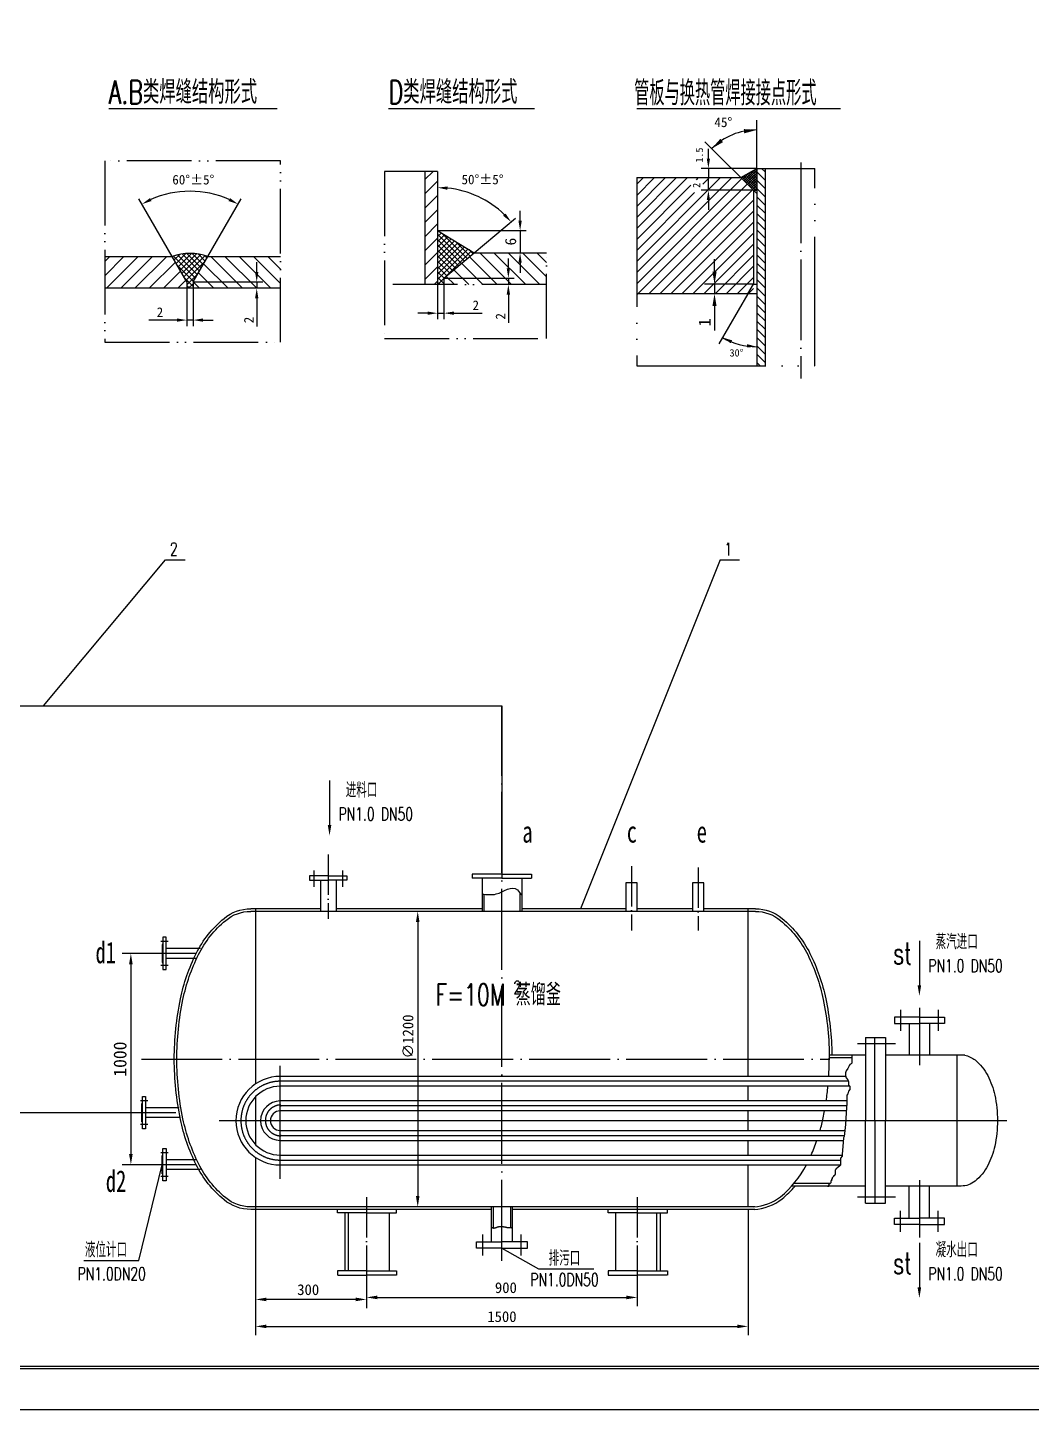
# Model space of a CAD drawing. Extents: x 12493 to 29640, y 0 to 16820.
# Drawn here: x 20968 to 25627, y 0 to 6413 of the extents above; entities that cross this region are included whole.
import ezdxf

# ---------------------------------------------------------------- set-up
doc = ezdxf.new("R2010")
doc.units = 0
doc.header["$LTSCALE"] = 600
for name, pattern in [('ACAD_ISO04W100', [30.5, 24, -3, 0.5, -3]), ('CENTER1', [0.75, 0.625, -0.0625, 0, -0.0625]), ('CENTER2', [0.375, 0.3125, -0.03125, 0, -0.03125]), ('CENTER3', [0.375, 0.3125, -0.03125, 0, -0.03125]), ('DIVIDE1', [0.6875, 0.5, -0.0625, 0, -0.0625, 0, -0.0625]), ('DIVIDEX2', [1.375, 1, -0.125, 0, -0.125, 0, -0.125])]:
    doc.linetypes.add(name, pattern=pattern)
doc.layers.get('0').update_dxf_attribs({"color": 2, "linetype": 'CONTINUOUS'})
doc.layers.get('DEFPOINTS').update_dxf_attribs({"linetype": 'CONTINUOUS'})
for name, color, linetype in [('1', 7, 'CONTINUOUS'), ('2', 1, 'ACAD_ISO04W100'), ('_TITLE', 4, 'CONTINUOUS'), ('A', 2, 'CONTINUOUS'), ('B', 7, 'CONTINUOUS'), ('C1', 1, 'CENTER1'), ('C2', 1, 'CENTER2'), ('C3', 1, 'CENTER3'), ('CEN', 1, 'ACAD_ISO04W100'), ('D1', 4, 'DIVIDE1')]:
    doc.layers.add(name, color=color, linetype=linetype)
doc.layers.add('D', color=4, linetype='DIVIDEX2', lineweight=25)
doc.styles.add('HZ', font='ROMANS.SHX', dxfattribs={"width": 0.7, "bigfont": 'hztxt.shx'})
doc.styles.add('STYLE1', font='SimSun.ttf', dxfattribs={"width": 0.7, "height": 5})
doc.dimstyles.new('STANDARD_WS$0', dxfattribs={"dimtxt": 2.5, "dimasz": 2.5, "dimexe": 1.25, "dimexo": 0.625, "dimtad": 1, "dimdec": 4, "dimdsep": 46, "dimtxsty": 'Standard', "dimcen": 2.5, "dimadec": 0, "dimazin": 0, "dimtfac": 1, "dimtdec": 4, "dimtmove": 0, "dimatfit": 0, "dimfxl": 0, "dimtolj": 1, "dimtzin": 0, "dimarcsym": 0})

# ---------------------------------------------------------------- blocks, each defined once
blk = doc.blocks.new('*D50')
at = {"color": 0, "linetype": 'ByBlock'}
for p, q in [((4780.3, 578.8), (4780.3, 479.5)), ((6037.4, 578.8), (6037.4, 479.5)), ((4830.3, 519.5), (5987.4, 519.5))]:
    blk.add_line(p, q, dxfattribs=at)
for points in [[(4830.3, 527.8), (4830.3, 511.2), (4780.3, 519.5)], [(5987.4, 527.8), (5987.4, 511.2), (6037.4, 519.5)]]:
    blk.add_solid(points, dxfattribs=at)
at = {"layer": 'DEFPOINTS', "color": 0, "linetype": 'ByBlock'}
for p in [(4780.3, 578.8), (6037.4, 578.8), (6037.4, 519.5)]:
    blk.add_point(p, dxfattribs=at)
at = {"color": 0, "linetype": 'ByBlock', "insert": (5427.7, 564.5), "char_height": 50, "attachment_point": 5}
blk.add_mtext('\\A1;900', dxfattribs=at)
blk = doc.blocks.new('*D49')
at = {"color": 0, "linetype": 'ByBlock'}
for p, q in [((4266, 927.9), (4266, 345.1)), ((6551.7, 927.9), (6551.7, 345.1)), ((4316, 385.1), (6501.7, 385.1))]:
    blk.add_line(p, q, dxfattribs=at)
for points in [[(4316, 393.5), (4316, 376.8), (4266, 385.1)], [(6501.7, 393.5), (6501.7, 376.8), (6551.7, 385.1)]]:
    blk.add_solid(points, dxfattribs=at)
at = {"layer": 'DEFPOINTS', "color": 0, "linetype": 'ByBlock'}
for p in [(4266, 927.9), (6551.7, 927.9), (6551.7, 385.1)]:
    blk.add_point(p, dxfattribs=at)
at = {"color": 0, "linetype": 'ByBlock', "insert": (5409.2, 430.1), "char_height": 50, "attachment_point": 5}
blk.add_mtext('\\A1;1500', dxfattribs=at)
blk = doc.blocks.new('*D53')
at = {"color": 0, "linetype": 'ByBlock'}
for p, q in [((3813.5, 2115.9), (3646.8, 2115.9)), ((3686.8, 2065.9), (3686.8, 1185.4)), ((3813.5, 1135.4), (3646.8, 1135.4))]:
    blk.add_line(p, q, dxfattribs=at)
for points in [[(3678.4, 2065.9), (3695.1, 2065.9), (3686.8, 2115.9)], [(3678.4, 1185.4), (3695.1, 1185.4), (3686.8, 1135.4)]]:
    blk.add_solid(points, dxfattribs=at)
at = {"layer": 'DEFPOINTS', "color": 0, "linetype": 'ByBlock'}
for p in [(3813.5, 2115.9), (3686.8, 1135.4), (3813.5, 1135.4)]:
    blk.add_point(p, dxfattribs=at)
at = {"color": 0, "linetype": 'ByBlock', "insert": (3636.8, 1625.6), "char_height": 60, "attachment_point": 5, "rotation": 90}
blk.add_mtext('\\A1;1000', dxfattribs=at)
blk = doc.blocks.new('*D51')
at = {"color": 0, "linetype": 'ByBlock'}
for p, q in [((4266, 568.8), (4266, 470.2)), ((4780.3, 568.8), (4780.3, 470.2)), ((4730.3, 510.2), (4316, 510.2))]:
    blk.add_line(p, q, dxfattribs=at)
for points in [[(4316, 518.6), (4316, 501.9), (4266, 510.2)], [(4730.3, 518.6), (4730.3, 501.9), (4780.3, 510.2)]]:
    blk.add_solid(points, dxfattribs=at)
at = {"layer": 'DEFPOINTS', "color": 0, "linetype": 'ByBlock'}
for p in [(4266, 568.8), (4780.3, 568.8), (4266, 510.2)]:
    blk.add_point(p, dxfattribs=at)
at = {"color": 0, "linetype": 'ByBlock', "insert": (4509.9, 555.2), "char_height": 50, "attachment_point": 5}
blk.add_mtext('\\A1;300', dxfattribs=at)
blk = doc.blocks.new('*D52')
at = {"color": 0, "linetype": 'ByBlock'}
for p, q in [((5038.4, 2311.4), (4978.3, 2311.4)), ((5018.3, 2261.4), (5018.3, 989.9)), ((5038.4, 939.9), (4978.3, 939.9))]:
    blk.add_line(p, q, dxfattribs=at)
for points in [[(5010, 2261.4), (5026.6, 2261.4), (5018.3, 2311.4)], [(5010, 989.9), (5026.6, 989.9), (5018.3, 939.9)]]:
    blk.add_solid(points, dxfattribs=at)
at = {"layer": 'DEFPOINTS', "color": 0, "linetype": 'ByBlock'}
for p in [(5038.4, 2311.4), (5018.3, 939.9), (5038.4, 939.9)]:
    blk.add_point(p, dxfattribs=at)
at = {"color": 0, "linetype": 'ByBlock', "insert": (4973.3, 1730.7), "char_height": 50, "attachment_point": 5, "rotation": 90}
blk.add_mtext('\\A1;∅1200', dxfattribs=at)

msp = doc.modelspace()

# ---------------------------------------------------------------- linework, layer by layer
at = {"color": 0, "linetype": 'ByBlock'}
for p, q in [((24352.45813, 5738.14511), (24352.45813, 5982.94845)), ((24352.45813, 5642.79941), (24111.93644, 5883.32111)), ((24127.90595, 5805.31997), (24127.90595, 5850.98084)), ((24351.56632, 5759.6591), (24093.6603, 5759.6591)), ((24127.90595, 5759.6591), (24127.90595, 5714.03551)), ((24127.90595, 5658.14059), (24127.90595, 5716.94843)), ((24336.22513, 5658.14059), (24093.6603, 5658.14059)), ((21638.75034, 5350.70067), (21484.44716, 5617.96161)), ((21804.45555, 5350.70067), (21958.75873, 5617.96161)), ((24127.90595, 5612.47972), (24127.90595, 5566.81885)), ((23041.03438, 5367.94807), (23233.27658, 5529.25843)), ((23253.9002, 5517.24727), (23253.9002, 5563.32727)), ((22870.95821, 5471.16727), (23281.5482, 5471.16727)), ((23253.9002, 5471.16727), (23253.9002, 5367.94807)), ((22031.26055, 5278.81587), (22031.26055, 5324.89587)), ((23041.03438, 5367.94807), (23281.5482, 5367.94807)), ((23199.35696, 5296.06327), (23199.35696, 5342.14327)), ((24156.38635, 5280.24798), (24156.38635, 5337.84798)), ((23253.9002, 5321.86807), (23253.9002, 5275.78807)), ((21706.85735, 5203.24467), (21706.85735, 5028.14067)), ((21736.34855, 5232.73587), (22058.90855, 5232.73587)), ((21736.34855, 5203.24467), (21736.34855, 5028.14067)), ((22031.26055, 5203.24467), (22003.61255, 5203.24467)), ((22031.26055, 5232.73587), (22031.26055, 5203.24467)), ((22870.95821, 5220.49207), (22870.95821, 5060.13367)), ((22900.44941, 5249.98327), (23227.00496, 5249.98327)), ((22900.44941, 5220.49207), (22900.44941, 5060.13367)), ((23219.49246, 5220.49207), (23171.70896, 5220.49207)), ((23199.35696, 5249.98327), (23199.35696, 5220.49207)), ((24337.11695, 5222.64798), (24110.30635, 5222.64798)), ((24156.38635, 5222.64798), (24156.38635, 5178.36181)), ((22031.26055, 5157.16467), (22031.26055, 5026.29747)), ((23199.35696, 5174.41207), (23199.35696, 5043.54487)), ((24311.54831, 5178.36181), (24110.30635, 5178.36181)), ((24311.10241, 5177.58947), (24176.81966, 4945.00493)), ((22824.87821, 5087.78167), (22778.79821, 5087.78167)), ((22870.95821, 5087.78167), (22900.44941, 5087.78167)), ((22946.52941, 5087.78167), (23077.39661, 5087.78167)), ((24156.38635, 5120.76181), (24156.38635, 5007.86581)), ((21660.77735, 5055.78867), (21529.91015, 5055.78867)), ((21736.34855, 5055.78867), (21706.85735, 5055.78867)), ((21782.42855, 5055.78867), (21828.50855, 5055.78867)), ((22369.29381, 2918.86618), (22369.29381, 2712.72491)), ((25107.29401, 2174.5985), (25107.29401, 1968.45723)), ((25107.29401, 772.50948), (25107.29401, 566.36821))]:
    msp.add_line(p, q, dxfattribs=at)
at = {"color": 0}
for p, q in [((21325.71138, 5261.51599), (21414.89606, 5350.70067)), ((21325.71138, 5327.72562), (21348.68643, 5350.70067)), ((21333.64969, 5203.24467), (21481.10569, 5350.70067)), ((21399.85932, 5203.24467), (21547.31532, 5350.70067)), ((21466.06896, 5203.24467), (21613.52496, 5350.70067)), ((21532.27859, 5203.24467), (21653.75161, 5324.7177)), ((21964.98797, 5203.24467), (21817.53197, 5350.70067)), ((22031.1976, 5203.24467), (21883.7416, 5350.70067)), ((22097.40724, 5203.24467), (21949.95124, 5350.70067)), ((22141.35798, 5225.50357), (22016.16087, 5350.70067)), ((22141.35798, 5291.7132), (22082.3705, 5350.70067)), ((21598.48822, 5203.24467), (21677.98602, 5282.74247)), ((21832.56871, 5203.24467), (21760.77304, 5275.04034)), ((21898.77834, 5203.24467), (21785.00745, 5317.01557)), ((21664.69785, 5203.24467), (21702.22043, 5240.76725)), ((21766.35907, 5203.24467), (21736.53863, 5233.06512))]:
    msp.add_line(p, q, dxfattribs=at)
for p, q in [((22900.44941, 5249.98327), (23041.03438, 5367.94807)), ((22854.41464, 5220.49207), (22870.95821, 5237.03564)), ((22363.27733, 2477.0276), (22276.42019, 2477.0276)), ((22276.42019, 2477.0276), (22276.42019, 2456.45617)), ((22276.42019, 2456.45617), (22363.27733, 2456.45617)), ((22326.7059, 2456.45617), (22326.7059, 2312.45617)), ((22363.27733, 2477.0276), (22450.13447, 2477.0276)), ((22450.13447, 2456.45617), (22363.27733, 2456.45617)), ((22399.84876, 2456.45617), (22399.84876, 2312.45617)), ((22450.13447, 2477.0276), (22450.13447, 2456.45617)), ((23797.92831, 2443.93089), (23745.46578, 2443.93089)), ((23745.46578, 2443.93089), (23745.46578, 2311.35505)), ((23797.92831, 2311.35505), (23797.92831, 2443.93089)), ((24054.68288, 2443.93089), (24054.68288, 2311.35505)), ((24107.14541, 2443.93089), (24054.68288, 2443.93089)), ((24107.14541, 2311.35505), (24107.14541, 2443.93089)), ((22326.7059, 2323.35505), (22003.50417, 2323.35505)), ((24346.36131, 2311.35505), (22003.50417, 2311.35505)), ((22026.36131, 2323.35505), (22026.36131, 1510.97367)), ((23077.25034, 2323.35505), (22399.84876, 2323.35505)), ((23534.51087, 2323.35505), (23261.18657, 2323.35505)), ((23745.46578, 2323.35505), (23534.51087, 2323.35505)), ((24054.68288, 2323.35505), (23797.92831, 2323.35505)), ((24346.36131, 2323.35505), (24107.14541, 2323.35505)), ((24312.0756, 1545.64077), (24312.0756, 2323.35505)), ((25107.29401, 1820.10989), (24991.33779, 1820.10989)), ((24991.33779, 1820.10989), (24991.33779, 1791.53847)), ((25107.29401, 1820.10989), (25223.25024, 1820.10989)), ((25223.25024, 1820.10989), (25223.25024, 1791.53847)), ((24991.33779, 1791.53847), (25107.29401, 1791.53847)), ((25059.90921, 1791.53847), (25059.90921, 1644.35947)), ((25223.25024, 1791.53847), (25107.29401, 1791.53847)), ((25154.67881, 1791.53847), (25154.67881, 1644.35947)), ((24856.62033, 1725.64866), (24950.75078, 1725.64866)), ((24856.62033, 1725.64866), (24856.62033, 1342.08165)), ((24900.88125, 1342.08165), (24900.88125, 1725.64866)), ((24950.75078, 1725.64866), (24950.75078, 1342.08165)), ((24856.62033, 1644.35947), (24689.09033, 1644.35947)), ((24793.97671, 1632.35947), (24689.09033, 1632.35947)), ((25318.49286, 1644.35947), (24950.75078, 1644.35947)), ((25281.27128, 1644.35947), (25281.27128, 1036.51088)), ((24312.0756, 1431.35505), (24312.0756, 1499.92648)), ((22026.36131, 1451.90315), (22026.36131, 1227.94981)), ((24312.0756, 1294.21219), (24312.0756, 1385.64077)), ((24856.62033, 956.35947), (24856.62033, 1339.92648)), ((24900.88125, 1339.92648), (24900.88125, 956.35947)), ((24950.75078, 956.35947), (24950.75078, 1339.92648)), ((24312.0756, 1179.92648), (24312.0756, 1248.49791)), ((22026.36131, 1168.87928), (22026.36131, 927.92648)), ((24312.0756, 939.92648), (24312.0756, 1134.21219)), ((24856.62033, 1036.35947), (24514.32023, 1036.35947)), ((24689.89093, 1048.35947), (24524.77789, 1048.35947)), ((25301.72102, 1036.51088), (24950.75078, 1036.51088)), ((25059.90921, 886.89411), (25059.90921, 1034.07311)), ((25154.67881, 886.89411), (25154.67881, 1034.07311)), ((24342.98467, 939.92648), (22003.50417, 939.92648)), ((23120.39849, 927.92648), (22003.50417, 927.92648)), ((22405.79929, 911.59838), (22405.79929, 927.92648)), ((22540.64703, 911.59838), (22405.79929, 911.59838)), ((22440.085, 911.59838), (22440.085, 642.45128)), ((22456.39653, 911.59838), (22456.39653, 642.45128)), ((22540.64703, 911.59838), (22680.52519, 911.59838)), ((22646.23948, 911.59838), (22646.23948, 642.45128)), ((22680.52519, 911.59838), (22680.52519, 927.92648)), ((23120.39849, 777.1726), (23120.39849, 939.92648)), ((23129.21845, 939.92648), (23129.21845, 842.36954)), ((23209.21845, 939.92648), (23209.21845, 843.69459)), ((23219.07879, 777.1726), (23219.07879, 939.92648)), ((24342.98467, 927.92648), (23219.07879, 927.92648)), ((23662.94214, 911.59838), (23662.94214, 927.92648)), ((23797.78988, 911.59838), (23662.94214, 911.59838)), ((23697.22786, 911.59838), (23697.22786, 642.45128)), ((23797.78988, 911.59838), (23937.66805, 911.59838)), ((23887.07081, 911.59838), (23887.07081, 642.45128)), ((23903.38233, 911.59838), (23903.38233, 642.45128)), ((23937.66805, 911.59838), (23937.66805, 927.92648)), ((24856.62033, 956.35947), (24950.75078, 956.35947)), ((24991.33779, 886.89411), (25107.29401, 886.89411)), ((24991.33779, 858.32268), (24991.33779, 886.89411)), ((25107.29401, 858.32268), (24991.33779, 858.32268)), ((25223.25024, 886.89411), (25107.29401, 886.89411)), ((25107.29401, 858.32268), (25223.25024, 858.32268)), ((25223.25024, 858.32268), (25223.25024, 886.89411)), ((23051.82706, 777.1726), (23169.21845, 777.1726)), ((23051.82706, 748.60117), (23051.82706, 777.1726)), ((23287.65021, 777.1726), (23169.21845, 777.1726)), ((23287.65021, 748.60117), (23287.65021, 777.1726)), ((23169.21845, 748.60117), (23051.82706, 748.60117)), ((23169.21845, 748.60117), (23287.65021, 748.60117)), ((22540.64703, 642.45128), (22405.79929, 642.45128)), ((22405.79929, 642.45128), (22405.79929, 623.13022)), ((22540.64703, 642.45128), (22680.52519, 642.45128)), ((22680.52519, 642.45128), (22680.52519, 623.13022)), ((23797.78988, 642.45128), (23662.94214, 642.45128)), ((23662.94214, 642.45128), (23662.94214, 623.13022)), ((23797.78988, 642.45128), (23937.66805, 642.45128)), ((23937.66805, 642.45128), (23937.66805, 623.13022)), ((22407.65095, 623.13022), (22540.64703, 623.13022)), ((22680.52519, 623.13022), (22540.64703, 623.13022)), ((23662.94214, 623.13022), (23797.78988, 623.13022)), ((23935.81639, 623.13022), (23797.78988, 623.13022))]:
    msp.add_line(p, q)
for points in [[(22003.50417, 927.92648, -0.1747045212), (21879.70347, 972.54541, -0.1042029418), (21750.33443, 1135.40098, -0.0649481017), (21677.31271, 1345.88316, -0.051099299), (21648.64703, 1625.64077, -0.051099299), (21677.31271, 1905.39838, -0.0649481017), (21750.33443, 2115.88055, -0.1042029418), (21879.70347, 2278.73612, -0.1747045212), (22003.50417, 2323.35505, -0.1747045212)], [(22003.50417, 939.92648, -0.1747045212), (21887.35889, 981.78632, -0.1042029418), (21761.06756, 1140.76754, -0.0649481017), (21689.06335, 1348.31679, -0.051099299), (21660.64703, 1625.64077, -0.051099299), (21689.06335, 1902.96474, -0.0649481017), (21761.06756, 2110.51399, -0.1042029418), (21887.35889, 2269.49521, -0.1747045212), (22003.50417, 2311.35505)], [(24346.36131, 2323.35505, -0.1747045212), (24470.16201, 2278.73612, -0.1042029418), (24599.53105, 2115.88055, -0.0649481017), (24672.55277, 1905.39838, -0.0476985042), (24701.09144, 1644.35947, -0.0476985042)], [(24346.36131, 2311.35505, -0.1747045212), (24462.50658, 2269.49521, -0.1042029418), (24588.79792, 2110.51399, -0.0649481017), (24660.80213, 1902.96474, -0.051099299), (24689.21845, 1625.64077)], [(24686.58351, 1545.64077, 0.0155234675), (24689.21845, 1630.48997)], [(25318.49286, 1644.35947, -0.0866837602), (25365.76651, 1621.62584, -0.1048192122), (25424.75465, 1549.25749, -0.066378218), (25457.13598, 1458.42487, -0.0525199127), (25469.57185, 1340.35947, -0.0525199127), (25457.13598, 1222.29407, -0.066378218), (25424.75465, 1131.46144, -0.1048192122), (25365.76651, 1059.09309, -0.1711509385), (25301.72102, 1036.50864)], [(24765.83547, 1545.64077), (22140.64703, 1545.64077, 1), (22140.64703, 1134.21219), (24741.93382, 1134.21219)], [(24784.21868, 1499.92648), (22140.64703, 1499.92648, 1), (22140.64703, 1179.92648), (24748.43918, 1179.92648)], [(24674.6413, 1431.35505, 0.0126304962), (24682.97113, 1499.92648)], [(24771.20795, 1431.35505), (22140.64703, 1431.35505, 1), (22140.64703, 1248.49791), (24754.00698, 1248.49791)], [(24768.63888, 1385.64077), (22140.64703, 1385.64077, 1), (22140.64703, 1294.21219), (24761.49, 1294.21219)], [(24646.37745, 1294.21219, 0.017873728), (24660.80213, 1353.166, 0.0060485858), (24667.11918, 1385.64077)], [(24605.00495, 1179.92648, 0.0217100219), (24632.03977, 1248.49791)], [(24339.23787, 939.62176, 0.1467394522), (24462.50658, 986.63553, 0.0976197619), (24582.90861, 1134.21219)], [(24340.11266, 927.65368, 0.1469697991), (24469.99641, 977.25749, 0.0419278154), (24530.31437, 1036.35947, 0.0419278154)]]:
    msp.add_lwpolyline(points, format="xyb")
at = {"color": 0, "linetype": 'ByBlock'}
for centre, radius, start, end in [((24352.45813, 5642.79941), 295.55835, 90, 135), ((21721.60295, 5207.19575), 446.66356, 65.913537504, 114.086462496), ((22870.95821, 5225.23722), 445.32505, 45.931327761, 84.068672239), ((24352.45813, 5249.21969), 317.03129, 240, 270)]:
    msp.add_arc(centre, radius, start, end, dxfattribs=at)
for points in [[(24294.30201, 5922.51908), (24292.30872, 5942.23667), (24352.45813, 5938.35776)], [(24183.25607, 5897.06559), (24195.78904, 5881.71367), (24143.46682, 5851.79072)], [(24120.29581, 5805.31997), (24135.5161, 5805.31997), (24127.90595, 5759.6591)], [(22916.57915, 5660.50849), (22917.37384, 5675.84792), (22870.95821, 5670.56226)], [(24120.29581, 5612.47972), (24135.5161, 5612.47972), (24127.90595, 5658.14059)], [(21542.80476, 5608.1283), (21535.82114, 5621.80889), (21498.27116, 5594.01774)], [(21907.38475, 5621.80889), (21900.40113, 5608.1283), (21944.93473, 5594.01774)], [(23186.31064, 5550.44063), (23175.07077, 5539.97187), (23212.09698, 5511.48664)], [(23246.2202, 5517.24727), (23261.5802, 5517.24727), (23253.9002, 5471.16727)], [(23246.2202, 5321.86807), (23261.5802, 5321.86807), (23253.9002, 5367.94807)], [(22023.58055, 5278.81587), (22038.94055, 5278.81587), (22031.26055, 5232.73587)], [(23191.67696, 5296.06327), (23207.03696, 5296.06327), (23199.35696, 5249.98327)], [(24146.78635, 5280.24798), (24165.98635, 5280.24798), (24156.38635, 5222.64798)], [(22023.58055, 5157.16467), (22038.94055, 5157.16467), (22031.26055, 5203.24467)], [(23191.67696, 5174.41207), (23207.03696, 5174.41207), (23199.35696, 5220.49207)], [(24146.78635, 5120.76181), (24165.98635, 5120.76181), (24156.38635, 5178.36181)], [(22824.87821, 5095.46167), (22824.87821, 5080.10167), (22870.95821, 5087.78167)], [(22946.52941, 5095.46167), (22946.52941, 5080.10167), (22900.44941, 5087.78167)], [(21660.77735, 5063.46867), (21660.77735, 5048.10867), (21706.85735, 5055.78867)], [(21782.42855, 5063.46867), (21782.42855, 5048.10867), (21736.34855, 5055.78867)], [(24231.81208, 4948.04068), (24238.39919, 4961.76174), (24193.94248, 4974.66254)], [(24307.69059, 4943.96534), (24306.2909, 4928.80955), (24352.45813, 4932.1884)], [(22360.96048, 2712.72491), (22377.62715, 2712.72491), (22369.29381, 2662.72491)], [(25098.96068, 1968.45723), (25115.62735, 1968.45723), (25107.29401, 1918.45723)], [(25098.96068, 566.36821), (25115.62735, 566.36821), (25107.29401, 516.36821)]]:
    msp.add_solid(points, dxfattribs=at)
at = {"layer": '1'}
for p, q in [((24790.72404, 1604.29595), (24784.21868, 1601.04543)), ((24793.97671, 1607.54647), (24790.72404, 1604.29595)), ((24797.2294, 1643.30216), (24793.97671, 1643.30216)), ((24793.97671, 1643.30216), (24793.97671, 1607.54647)), ((24767.95528, 1571.79078), (24764.70258, 1562.03922)), ((24764.70258, 1562.03922), (24764.70258, 1549.03716)), ((24764.70258, 1549.03716), (24767.95528, 1539.28561)), ((24774.46064, 1581.54233), (24767.95528, 1571.79078)), ((24767.95528, 1539.28561), (24774.46064, 1529.53405)), ((24777.71331, 1588.04336), (24774.46064, 1581.54233)), ((24780.96598, 1594.54439), (24777.71331, 1588.04336)), ((24784.21868, 1597.79491), (24780.96598, 1597.79491)), ((24780.96598, 1597.79491), (24780.96598, 1594.54439)), ((24784.21868, 1601.04543), (24784.21868, 1597.79491)), ((24774.46064, 1529.53405), (24777.71331, 1519.78251)), ((24777.71331, 1477.52579), (24774.46064, 1464.52371)), ((24777.71331, 1519.78251), (24777.71331, 1506.78044)), ((24777.71331, 1506.78044), (24784.21868, 1500.2794)), ((24784.21868, 1484.02682), (24777.71331, 1477.52579)), ((24784.21868, 1500.2794), (24784.21868, 1484.02682)), ((24771.20795, 1419.01648), (24767.95528, 1376.75975)), ((24774.46064, 1464.52371), (24771.20795, 1458.02267)), ((24771.20795, 1458.02267), (24771.20795, 1419.01648)), ((24767.95528, 1376.75975), (24764.70258, 1321.50097)), ((24764.70258, 1321.50097), (24758.19722, 1266.24217)), ((24751.69185, 1220.73494), (24748.43918, 1184.97925)), ((24754.94455, 1259.74115), (24751.69185, 1220.73494)), ((24758.19722, 1266.24217), (24754.94455, 1259.74115)), ((24748.43918, 1175.22769), (24741.93382, 1165.47615)), ((24741.93382, 1165.47615), (24741.93382, 1132.97098)), ((24748.43918, 1184.97925), (24748.43918, 1175.22769)), ((24715.91236, 1090.71425), (24712.65969, 1087.46374)), ((24719.16505, 1113.46787), (24715.91236, 1110.21735)), ((24715.91236, 1110.21735), (24715.91236, 1090.71425)), ((24722.41773, 1116.71839), (24719.16505, 1116.71839)), ((24719.16505, 1116.71839), (24719.16505, 1113.46787)), ((24728.92309, 1123.21943), (24722.41773, 1119.96891)), ((24722.41773, 1119.96891), (24722.41773, 1116.71839)), ((24738.68115, 1129.72046), (24728.92309, 1123.21943)), ((24741.93382, 1132.97098), (24738.68115, 1129.72046)), ((24686.63823, 1038.70599), (24683.38556, 1038.70599)), ((24683.38556, 1038.70599), (24683.38556, 1032.20495)), ((24683.38556, 1032.20495), (24683.38556, 1035.45547)), ((24689.89093, 1045.20701), (24686.63823, 1045.20701)), ((24686.63823, 1045.20701), (24686.63823, 1038.70599)), ((24693.1436, 1048.45753), (24689.89093, 1048.45753)), ((24689.89093, 1048.45753), (24689.89093, 1045.20701)), ((24696.39629, 1051.70805), (24693.1436, 1048.45753)), ((24699.64896, 1061.4596), (24696.39629, 1061.4596)), ((24696.39629, 1061.4596), (24696.39629, 1051.70805)), ((24702.90166, 1067.96064), (24699.64896, 1067.96064)), ((24699.64896, 1067.96064), (24699.64896, 1061.4596)), ((24709.407, 1080.9627), (24702.90166, 1074.46166)), ((24702.90166, 1074.46166), (24702.90166, 1067.96064)), ((24712.65969, 1084.21322), (24709.407, 1084.21322)), ((24709.407, 1084.21322), (24709.407, 1080.9627)), ((24712.65969, 1087.46374), (24712.65969, 1084.21322)), ((23120.39849, 845.96043), (23122.00289, 844.35712)), ((23122.00289, 844.35712), (23123.32882, 844.35712)), ((23123.32882, 844.35712), (23124.65478, 843.69459)), ((23124.65478, 843.69459), (23125.31774, 843.03207)), ((23125.31774, 843.03207), (23126.64369, 843.03207)), ((23126.64369, 843.03207), (23127.30667, 842.36954)), ((23127.30667, 842.36954), (23129.29558, 842.36954)), ((23129.29558, 842.36954), (23129.95856, 841.70701)), ((23129.95856, 841.70701), (23133.9364, 841.70701)), ((23133.9364, 841.70701), (23134.59937, 842.36954)), ((23134.59937, 842.36954), (23137.91424, 842.36954)), ((23137.91424, 843.03207), (23139.90315, 843.03207)), ((23137.91424, 842.36954), (23137.91424, 843.03207)), ((23139.90315, 843.03207), (23140.56613, 843.69459)), ((23140.56613, 843.69459), (23141.89207, 843.69459)), ((23141.89207, 843.69459), (23143.21802, 844.35712)), ((23143.21802, 844.35712), (23143.881, 844.35712)), ((23143.881, 844.35712), (23145.20693, 845.01965)), ((23145.20693, 845.01965), (23146.53289, 845.68217)), ((23146.53289, 845.68217), (23147.85882, 845.68217)), ((23147.85882, 845.68217), (23149.18478, 847.00723)), ((23149.18478, 847.00723), (23150.51073, 847.00723)), ((23150.51073, 847.00723), (23151.83667, 847.66975)), ((23151.83667, 847.66975), (23153.16262, 847.66975)), ((23153.16262, 847.66975), (23153.82559, 848.33228)), ((23153.82559, 848.33228), (23158.4664, 848.33228)), ((23158.4664, 848.99481), (23172.38884, 848.99481)), ((23158.4664, 848.33228), (23158.4664, 848.99481)), ((23172.38884, 848.99481), (23173.71477, 848.33228)), ((23173.71477, 848.33228), (23175.04073, 848.33228)), ((23175.04073, 848.33228), (23177.02964, 847.66975)), ((23177.02964, 847.66975), (23180.34451, 847.66975)), ((23180.34451, 847.66975), (23181.00748, 847.00723)), ((23181.00748, 847.00723), (23185.6483, 847.00723)), ((23185.6483, 847.00723), (23186.31126, 846.3447)), ((23186.31126, 846.3447), (23188.30019, 846.3447)), ((23188.30019, 846.3447), (23188.96317, 845.68217)), ((23188.96317, 845.68217), (23189.62613, 845.68217)), ((23189.62613, 845.68217), (23190.2891, 845.01965)), ((23190.2891, 845.01965), (23192.27803, 845.01965)), ((23192.27803, 845.01965), (23192.94099, 844.35712)), ((23192.94099, 844.35712), (23196.25586, 844.35712)), ((23196.25586, 844.35712), (23196.91884, 843.69459)), ((23196.91884, 843.69459), (23213.50335, 843.69459)), ((23213.50335, 843.69459), (23213.50335, 843.03207)), ((23213.50335, 843.03207), (23218.80713, 843.03207))]:
    msp.add_line(p, q, dxfattribs=at)
at = {"layer": '2'}
for p, q in [((22140.64703, 1069.42597), (22140.64703, 1595.14026)), ((25513.07826, 1339.92648), (21856.7844, 1339.92648))]:
    msp.add_line(p, q, dxfattribs=at)
at = {"layer": '_TITLE', "color": 4}
msp.add_lwpolyline([(17760.34711, 0), (29640.34711, 0), (29640.34711, 16820), (17760.34711, 16820)], close=True, dxfattribs=at)
at = {"layer": '_TITLE', "color": 5}
for points in [[(18250.34711, 190), (29450.34711, 190), (29450.34711, 16630), (18250.34711, 16630)], [(18260.34711, 200), (29440.34711, 200), (29440.34711, 16620), (18260.34711, 16620)]]:
    msp.add_lwpolyline(points, close=True, dxfattribs=at)
at = {"layer": 'A'}
for p, q in [((21344.29732, 6038.26757), (22126.36484, 6038.26757)), ((22643.43964, 6038.26757), (23321.46784, 6038.26757)), ((23795.84903, 6038.26757), (24740.93379, 6038.26757)), ((22811.97581, 5745.54711), (22811.97581, 5220.49207)), ((22870.95821, 5745.54711), (22870.95821, 5220.49207)), ((23795.0621, 5716.94843), (24278.30911, 5716.94843)), ((24278.30911, 5716.94843), (24352.45813, 5759.6591)), ((24278.30911, 5716.94843), (24337.11695, 5658.14059)), ((24352.45813, 5759.6591), (24352.45813, 4842.91613)), ((24352.45813, 5759.6591), (24622.60736, 5759.6591)), ((24390.81107, 5759.6591), (24390.81107, 4842.91613)), ((24337.11695, 5658.14059), (24337.11695, 5222.64798)), ((24337.11695, 5658.14059), (24352.45813, 5658.14059)), ((22870.95821, 5471.16727), (23041.03438, 5367.94807)), ((21325.71138, 5350.70067), (21638.75034, 5350.70067)), ((21736.34855, 5232.73587), (21804.45555, 5350.70067)), ((21804.45555, 5350.70067), (22141.35798, 5350.70067)), ((23041.03438, 5367.94807), (23375.79643, 5367.94807)), ((22141.35798, 5203.24467), (21325.71138, 5203.24467)), ((21706.85735, 5232.73587), (21706.85735, 5203.24467)), ((21736.34855, 5232.73587), (21736.34855, 5203.24467)), ((22900.44941, 5249.98327), (22900.44941, 5220.49207)), ((24311.54831, 5178.36181), (24337.11695, 5222.64798)), ((24337.11695, 5222.64798), (24352.45813, 5222.64798)), ((24352.45813, 5178.36181), (23795.0621, 5178.36181)), ((23169.21845, 2483.42399), (23031.75034, 2483.42399)), ((23031.75034, 2483.42399), (23031.75034, 2465.92399)), ((23169.21845, 2465.92399), (23031.75034, 2465.92399)), ((23077.25034, 2465.92399), (23077.25034, 2311.35505)), ((23169.21845, 2483.42399), (23306.68657, 2483.42399)), ((23169.21845, 2465.92399), (23306.68657, 2465.92399)), ((23261.18657, 2465.92399), (23261.18657, 2311.35505)), ((23306.68657, 2483.42399), (23306.68657, 2465.92399)), ((23085.65034, 2391.20951), (23085.65034, 2311.35505)), ((23252.78657, 2395.57125), (23252.78657, 2311.35505)), ((21595.20904, 2190.88055), (21595.20904, 2040.88055)), ((21610.20904, 2190.88055), (21595.20904, 2190.88055)), ((21610.20904, 2040.88055), (21610.20904, 2190.88055)), ((21595.20904, 2158.38055), (21592.20904, 2158.38055)), ((21592.20904, 2158.38055), (21592.20904, 2073.38055)), ((21770.33443, 2138.38055), (21610.20904, 2138.38055)), ((21592.20904, 2073.38055), (21595.20904, 2073.38055)), ((21750.33443, 2093.38055), (21610.20904, 2093.38055)), ((21595.20904, 2040.88055), (21610.20904, 2040.88055)), ((21497.5222, 1334.08362), (21497.5222, 1419.08362)), ((21497.5222, 1419.08362), (21500.5222, 1419.08362)), ((21500.5222, 1451.58362), (21515.5222, 1451.58362)), ((21500.5222, 1301.58362), (21500.5222, 1451.58362)), ((21515.5222, 1451.58362), (21515.5222, 1301.58362)), ((21670.54167, 1399.08362), (21515.5222, 1399.08362)), ((21675.64027, 1354.08362), (21515.5222, 1354.08362)), ((21500.5222, 1334.08362), (21497.5222, 1334.08362)), ((21515.5222, 1301.58362), (21500.5222, 1301.58362)), ((21592.20904, 1177.90098), (21595.20904, 1177.90098)), ((21592.20904, 1092.90098), (21592.20904, 1177.90098)), ((21595.20904, 1060.40098), (21595.20904, 1210.40098)), ((21595.20904, 1210.40098), (21610.20904, 1210.40098)), ((21610.20904, 1210.40098), (21610.20904, 1060.40098)), ((21750.33443, 1157.90098), (21610.20904, 1157.90098)), ((21595.20904, 1092.90098), (21592.20904, 1092.90098)), ((21770.33443, 1112.90098), (21610.20904, 1112.90098)), ((21610.20904, 1060.40098), (21595.20904, 1060.40098))]:
    msp.add_line(p, q, dxfattribs=at)
at = {"layer": 'A', "color": 0}
msp.add_line((21706.85735, 5232.73587), (21638.75034, 5350.70067), dxfattribs=at)
at = {"layer": 'A'}
msp.add_arc((21721.60295, 5125.30726), 240.13901, 69.817021958, 110.182978042, dxfattribs=at)
at = {"layer": 'B'}
for p, q in [((22811.97581, 5707.7303), (22849.79262, 5745.54711)), ((23795.0621, 5327.18368), (24184.82685, 5716.94843)), ((23795.0621, 5275.92789), (24236.08264, 5716.94843)), ((23795.0621, 5532.20684), (23979.80369, 5716.94843)), ((23795.0621, 5480.95105), (24031.05948, 5716.94843)), ((23795.0621, 5583.46263), (23928.5479, 5716.94843)), ((23795.0621, 5634.71842), (23877.29211, 5716.94843)), ((23795.0621, 5685.97421), (23826.03632, 5716.94843)), ((23795.0621, 5224.6721), (24282.82377, 5712.43377)), ((24072.16392, 5706.79707), (24082.31527, 5716.94843)), ((24102.86882, 5686.24618), (24133.57106, 5716.94843)), ((24337.2568, 5658.14059), (24278.39786, 5716.99954)), ((24280.84584, 5714.4117), (24290.27512, 5723.84098)), ((24348.84349, 5658.14059), (24285.74976, 5721.23432)), ((24286.63918, 5708.61836), (24317.60294, 5739.58211)), ((24292.43253, 5702.82501), (24344.93076, 5755.32325)), ((24352.45813, 5666.11264), (24293.10167, 5725.4691)), ((24298.22587, 5697.03167), (24352.45813, 5751.26393)), ((24352.45813, 5677.69932), (24300.45357, 5729.70388)), ((24304.01921, 5691.23833), (24352.45813, 5739.67725)), ((24352.45813, 5689.28601), (24307.80548, 5733.93866)), ((24309.81255, 5685.44499), (24352.45813, 5728.09056)), ((24352.45813, 5700.8727), (24315.15738, 5738.17345)), ((24315.6059, 5679.65164), (24352.45813, 5716.50388)), ((24352.45813, 5712.45938), (24322.50929, 5742.40823)), ((24352.45813, 5724.04607), (24329.86119, 5746.64301)), ((24352.45813, 5735.63275), (24337.2131, 5750.87779)), ((24352.45813, 5747.21944), (24344.565, 5755.11257)), ((24352.45813, 5758.80612), (24351.91691, 5759.34735)), ((24390.81107, 5705.03991), (24352.45813, 5743.39284)), ((24390.81107, 5743.48175), (24374.63372, 5759.6591)), ((22811.97581, 5641.52066), (22870.95821, 5700.50306)), ((23795.0621, 5173.41631), (24308.45167, 5686.80587)), ((23795.0621, 5429.69526), (24047.02228, 5681.65543)), ((23795.0621, 5378.43947), (24064.01513, 5647.3925)), ((23851.26339, 5178.36181), (24334.07956, 5661.17798)), ((24321.39924, 5673.8583), (24352.45813, 5704.91719)), ((24327.19258, 5668.06496), (24352.45813, 5693.33051)), ((24331.04218, 5658.14059), (24334.07956, 5661.17798)), ((24332.98593, 5662.27161), (24352.45813, 5681.74382)), ((24340.44159, 5658.14059), (24352.45813, 5670.15714)), ((24352.02828, 5658.14059), (24352.45813, 5658.57045)), ((24390.81107, 5666.59807), (24352.45813, 5704.951)), ((24390.81107, 5628.15622), (24352.45813, 5666.50916)), ((22811.97581, 5575.31103), (22870.95821, 5634.29343)), ((23902.51918, 5178.36181), (24337.11695, 5612.95958)), ((24390.81107, 5589.71438), (24352.45813, 5628.06732)), ((24390.81107, 5551.27254), (24352.45813, 5589.62548)), ((22811.97581, 5509.1014), (22870.95821, 5568.0838)), ((23953.77497, 5178.36181), (24337.11695, 5561.70379)), ((24390.81107, 5512.8307), (24352.45813, 5551.18363)), ((22811.97581, 5442.89177), (22870.95821, 5501.87417)), ((22870.95821, 5468.1756), (22872.81998, 5470.03737)), ((22870.95821, 5443.34699), (22888.27123, 5460.66001)), ((22995.37158, 5329.63243), (22870.95821, 5454.0458)), ((22870.95821, 5418.51838), (22903.72248, 5451.28264)), ((23008.872, 5340.96063), (22890.56426, 5459.26836)), ((24005.03076, 5178.36181), (24337.11695, 5510.448)), ((24056.28655, 5178.36181), (24337.11695, 5459.19221)), ((24390.81107, 5474.38886), (24352.45813, 5512.74179)), ((24390.81107, 5435.94701), (24352.45813, 5474.29995)), ((22811.97581, 5376.68213), (22870.95821, 5435.66453)), ((22870.95821, 5393.68976), (22919.17373, 5441.90528)), ((22870.95821, 5368.86115), (22934.62498, 5432.52792)), ((22981.87116, 5318.30424), (22870.95821, 5429.21719)), ((22870.95821, 5344.03254), (22950.07623, 5423.15056)), ((22870.95821, 5319.20393), (22965.52748, 5413.7732)), ((22870.95821, 5294.37531), (22980.97873, 5404.39584)), ((22968.37074, 5306.97604), (22870.95821, 5404.38858)), ((22870.95821, 5269.5467), (22996.42998, 5395.01848)), ((23022.37241, 5352.28882), (22953.72529, 5420.93595)), ((24107.54234, 5178.36181), (24337.11695, 5407.93642)), ((24390.81107, 5397.50517), (24352.45813, 5435.85811)), ((24390.81107, 5359.06333), (24352.45813, 5397.41627)), ((21638.89404, 5350.45178), (21639.36961, 5350.92735)), ((21746.73003, 5250.71712), (21644.66094, 5352.78621)), ((21647.98194, 5334.71107), (21673.93941, 5360.66854)), ((21657.06984, 5318.97036), (21702.80921, 5364.70973)), ((21755.81793, 5266.45783), (21663.87216, 5358.4036)), ((21666.15774, 5303.22965), (21728.28148, 5365.35339)), ((21675.24565, 5287.48894), (21751.35303, 5363.59632)), ((21764.90583, 5282.19854), (21684.53609, 5362.56828)), ((21693.42145, 5256.00752), (21792.23712, 5354.82318)), ((21702.50936, 5240.26681), (21792.86119, 5330.61865)), ((21773.99373, 5297.93925), (21706.93509, 5364.99789)), ((21783.08164, 5313.67996), (21731.52019, 5365.24141)), ((21792.16954, 5329.42067), (21759.08757, 5362.50264)), ((21801.25744, 5345.16138), (21791.31339, 5355.10543)), ((22811.97581, 5310.4725), (22870.95821, 5369.4549)), ((22870.95821, 5244.71809), (23011.88123, 5385.64112)), ((22954.87033, 5295.64785), (22870.95821, 5379.55997)), ((22941.36991, 5284.31965), (22870.95821, 5354.73136)), ((22927.86949, 5272.99146), (22870.95821, 5329.90274)), ((22904.19456, 5253.12583), (23027.33248, 5376.26375)), ((23035.87283, 5363.61702), (23016.88632, 5382.60353)), ((23147.61919, 5220.49207), (23018.8109, 5349.30036)), ((23213.82883, 5220.49207), (23066.37283, 5367.94807)), ((23280.03846, 5220.49207), (23132.58246, 5367.94807)), ((23346.24809, 5220.49207), (23198.79209, 5367.94807)), ((23375.79643, 5257.15337), (23265.00172, 5367.94807)), ((23375.79643, 5323.363), (23331.21136, 5367.94807)), ((24158.79813, 5178.36181), (24337.11695, 5356.68063)), ((24390.81107, 5320.62149), (24352.45813, 5358.97442)), ((21737.64212, 5234.97641), (21661.74392, 5310.87462)), ((21706.85735, 5219.78619), (21758.94468, 5271.87352)), ((22811.97581, 5244.26287), (22870.95821, 5303.24527)), ((22914.36908, 5261.66326), (22870.95821, 5305.07413)), ((22900.86866, 5250.33507), (22870.95821, 5280.24552)), ((23015.19993, 5220.49207), (22946.80868, 5288.88332)), ((23081.40956, 5220.49207), (22982.80979, 5319.09184)), ((24210.05392, 5178.36181), (24337.11695, 5305.42484)), ((24390.81107, 5282.17964), (24352.45813, 5320.53258)), ((24390.81107, 5243.7378), (24352.45813, 5282.09074)), ((21736.34855, 5211.44138), (21695.66044, 5252.12949)), ((21719.71664, 5203.24467), (21706.85735, 5216.10397)), ((21715.14444, 5203.24467), (21736.34855, 5224.44878)), ((22900.44941, 5225.92571), (22870.95821, 5255.41691)), ((22881.05443, 5220.49207), (22870.95821, 5230.5883)), ((22871.5608, 5220.49207), (22900.44941, 5249.38068)), ((22896.38942, 5220.49207), (22900.44941, 5224.55207)), ((22948.9903, 5220.49207), (22910.80757, 5258.6748)), ((24261.30971, 5178.36181), (24337.11695, 5254.16905)), ((24312.5655, 5178.36181), (24337.11695, 5202.91326)), ((24390.81107, 5205.29596), (24352.45813, 5243.6489)), ((24390.81107, 5166.85412), (24352.45813, 5205.20705)), ((24390.81107, 5128.41228), (24352.45813, 5166.76521)), ((24390.81107, 5089.97043), (24352.45813, 5128.32337)), ((24390.81107, 5051.52859), (24352.45813, 5089.88153)), ((24390.81107, 5013.08675), (24352.45813, 5051.43969)), ((24390.81107, 4974.64491), (24352.45813, 5012.99784)), ((24390.81107, 4936.20306), (24352.45813, 4974.556)), ((24390.81107, 4897.76122), (24352.45813, 4936.11416)), ((24390.81107, 4859.31938), (24352.45813, 4897.67232)), ((24368.77248, 4842.91613), (24352.45813, 4859.23047)), ((21041.83345, 3264.99175), (21608.41897, 3942.61528)), ((21608.41897, 3942.61528), (21699.41857, 3942.61528)), ((24182.05644, 3942.61528), (23534.51087, 2323.35505)), ((24182.05644, 3942.61528), (24273.05604, 3942.61528)), ((20371.11788, 3264.99175), (23169.21845, 3264.99175)), ((23169.21845, 3264.99175), (23169.21845, 2465.92399)), ((21497.5222, 1376.58362), (20846.80578, 1376.58362)), ((21483.81001, 691.55338), (21592.20904, 1135.40098)), ((23169.21845, 748.60117), (23340.01934, 652.45899)), ((21228.08352, 691.55338), (21483.81001, 691.55338)), ((23340.01934, 652.45899), (23595.74584, 652.45899))]:
    msp.add_line(p, q, dxfattribs=at)
at = {"layer": 'B', "color": 0}
msp.add_line((21684.33355, 5271.74823), (21772.56232, 5359.977), dxfattribs=at)
at = {"layer": 'B'}
msp.add_open_spline([(23077.25034, 2390.97339), (23098.72865, 2390.86725), (23153.04731, 2378.76134), (23224.28854, 2444.59374), (23254.7371, 2393.73503), (23261.18657, 2386.67769)], degree=3, knots=[123.3684776983, 123.3684776983, 123.3684776983, 123.3684776983, 218.9305113692, 363.1942840017, 401.9634658132, 401.9634658132, 401.9634658132, 401.9634658132], dxfattribs=at)
at = {"layer": 'C1'}
for p, q in [((24557.00714, 5787.7653), (24557.00714, 4784.14859)), ((23169.21845, 690.0937), (23169.21845, 3264.99175)), ((21496.08581, 1625.64077), (24691.28835, 1625.64077))]:
    msp.add_line(p, q, dxfattribs=at)
at = {"layer": 'C2'}
for p, q in [((22363.27733, 2574.91397), (22363.27733, 2277.37795)), ((23770.52213, 2521.83086), (23770.52213, 2222.73536)), ((24079.73922, 2514.93926), (24079.73922, 2222.73536)), ((22540.64703, 985.06934), (22540.64703, 563.56816)), ((23797.78988, 985.06934), (23797.78988, 563.56816))]:
    msp.add_line(p, q, dxfattribs=at)
at = {"layer": 'C3'}
for p, q in [((21620.45677, 2170.88055), (21585.76663, 2170.88055)), ((21750.33443, 2115.88055), (21573.83361, 2115.88055)), ((21620.45677, 2060.88055), (21585.76663, 2060.88055)), ((21525.76992, 1431.58362), (21491.07979, 1431.58362)), ((21655.64759, 1376.58362), (21479.14676, 1376.58362)), ((21525.76992, 1321.58362), (21491.07979, 1321.58362)), ((21620.45677, 1190.40098), (21585.76663, 1190.40098)), ((21750.33443, 1135.40098), (21573.83361, 1135.40098)), ((21620.45677, 1080.40098), (21585.76663, 1080.40098))]:
    msp.add_line(p, q, dxfattribs=at)
at = {"layer": 'CEN'}
for p, q in [((22296.99161, 2501.33926), (22296.99161, 2425.59903)), ((22429.56304, 2500.46141), (22429.56304, 2425.59903)), ((25107.29401, 1863.25688), (25107.29401, 1597.86068)), ((25019.90921, 1854.39561), (25019.90921, 1757.25275)), ((25194.67881, 1854.39561), (25194.67881, 1757.25275)), ((24995.73259, 1696.64659), (24819.40326, 1696.64659)), ((25107.29401, 1063.25688), (25107.29401, 797.86068)), ((24995.73259, 985.36154), (24819.40326, 985.36154)), ((25019.90921, 824.03697), (25019.90921, 921.17982)), ((25194.67881, 824.03697), (25194.67881, 921.17982)), ((23080.39849, 714.31546), (23080.39849, 811.45832)), ((23259.07879, 714.31546), (23259.07879, 811.45832))]:
    msp.add_line(p, q, dxfattribs=at)
for points in [[(24776.71228, 1522.78362), (22140.64703, 1522.78362, 1), (22140.64703, 1157.06934), (24741.93382, 1157.06934)], [(24770.39829, 1408.49791), (22152.0756, 1408.49791, 0.0418864904), (22140.64703, 1407.53882)], [(22140.64703, 1272.31414, 0.0418864904), (22152.0756, 1271.35505), (24758.79913, 1271.35505)]]:
    msp.add_lwpolyline(points, format="xyb", dxfattribs=at)
msp.add_arc((22142.88159, 1341.14264), 71.43897, 90, 270, dxfattribs=at)
at = {"layer": 'D'}
for p, q in [((23795.0621, 5716.94843), (23795.0621, 4842.91613)), ((24622.60736, 4842.91613), (24622.60736, 5759.6591)), ((23795.0621, 4842.91613), (24622.60736, 4842.91613))]:
    msp.add_line(p, q, dxfattribs=at)
at = {"layer": 'D1'}
for p, q in [((22141.35798, 5794.88864), (21325.71138, 5794.88864)), ((21325.71138, 5794.88864), (21325.71138, 4952.56947)), ((22141.35798, 4952.56947), (22141.35798, 5794.88864)), ((22870.95821, 5745.54711), (22623.97291, 5745.54711)), ((22623.97291, 5745.54711), (22623.97291, 4969.81687)), ((23375.79643, 4969.81687), (23375.79643, 5367.94807)), ((23375.79643, 5220.49207), (22623.97291, 5220.49207)), ((21325.71138, 4952.56947), (22141.35798, 4952.56947)), ((22623.97291, 4969.81687), (23375.79643, 4969.81687))]:
    msp.add_line(p, q, dxfattribs=at)
at = {"layer": 'DEFPOINTS', "color": 0, "linetype": 'ByBlock'}
for p in [(24275.962, 5928.28685), (22870.95821, 5745.54711), (24278.30911, 5716.94843), (24281.22203, 5714.03551), (24352.45813, 5759.6591), (24352.45813, 5759.6591), (24352.45813, 5759.6591), (21799.16526, 5647.07349), (24337.11695, 5658.14059), (24337.11695, 5658.14059), (23115.66832, 5597.30087), (22870.95821, 5471.16727), (21638.75034, 5350.70067), (21804.45555, 5350.70067), (23041.03438, 5367.94807), (23041.03438, 5367.94807), (23253.9002, 5367.94807), (21706.85735, 5232.73587), (21706.85735, 5203.24467), (21736.34855, 5232.73587), (21736.34855, 5232.73587), (21736.34855, 5203.24467), (22031.26055, 5203.24467), (22031.26055, 5203.24467), (22870.95821, 5220.49207), (22870.95821, 5220.49207), (22900.44941, 5249.98327), (22900.44941, 5249.98327), (22900.44941, 5220.49207), (23199.35696, 5220.49207), (23219.49246, 5220.49207), (24337.11695, 5222.64798), (24337.11695, 5222.64798), (24156.38635, 5178.36181), (24311.54831, 5178.36181), (24311.54831, 5178.36181), (22900.44941, 5087.78167), (21736.34855, 5055.78867), (24244.02704, 4951.30772), (24352.45813, 4842.91613), (24352.45813, 4842.91613)]:
    msp.add_point(p, dxfattribs=at)

# ---------------------------------------------------------------- texts
at = {"layer": 'A', "color": 0}
for s, p in [('60°±5°', (21639.499, 5685.35119)), ('2', (21566.99813, 5070.53427))]:
    msp.add_text(s, height=44.2368, dxfattribs=at).set_placement(p)
for s, height, p in [('6', 51.6096, (23235.4682, 5402.35447)), ('2', 44.2368, (22016.51495, 5041.04307))]:
    msp.add_text(s, height=height, rotation=90, dxfattribs=at).set_placement(p)
at = {"layer": 'B'}
for s, height, style, width, p in [('A.B类焊缝结构形式', 108.1344, 'HZ', 0.7, (21344.29732, 6059.89445)), ('D类焊缝结构形式', 108.1344, 'HZ', 0.7, (22643.43964, 6059.89445)), ('管板与换热管焊接接点形式', 114.1521777, 'HZ', 0.618, (23783.39364, 6052.19532)), ('2', 60, 'HZ', 0.7, (21628.41897, 3962.61528)), ('1', 60, 'HZ', 0.7, (24202.05644, 3962.61528)), ('a', 100, 'STYLE1', 0.7, (23264.50666, 2630.61995)), ('c', 100, 'STYLE1', 0.7, (23748.90345, 2630.61995)), ('e', 100, 'STYLE1', 0.7, (24073.45982, 2630.61995)), ('d1', 100, 'STYLE1', 0.7, (21283.02058, 2070.6601)), ('d2', 100, 'STYLE1', 0.7, (21330.67603, 1009.44944)), ('排污口', 70, 'HZ', 0.7, (23386.32779, 666.62417)), ('PN1.0DN50', 59.997, 'HZ', 0.7, (23301.61256, 572.51001))]:
    msp.add_text(s, height=height, dxfattribs=dict(at, style=style, width=width)).set_placement(p)
at = {"layer": 'B', "color": 0}
for s, height, p in [('45°', 44.590694, (24155.87734, 5951.55681)), ('50°±5°', 44.2368, (22982.04652, 5686.4193)), ('2', 44.2368, (23033.15981, 5102.52727)), ('30°', 34.245653, (24226.22921, 4886.66954))]:
    msp.add_text(s, height=height, dxfattribs=at).set_placement(p)
for s, height, p in [('1.5', 34.245653, (24103.09092, 5786.67665)), ('2', 34.24565, (24089.8263, 5669.2989)), ('2', 44.2368, (23184.61136, 5058.29047)), ('1', 55.296, (24137.95435, 5026.29781))]:
    msp.add_text(s, height=height, rotation=90, dxfattribs=at).set_placement(p)
at = {"layer": 'B', "color": 2, "style": 'HZ', "width": 0.7}
for s, height, p in [('2', 60, (23222.99356, 1929.07912)), ('F=10M 蒸馏釜 ', 100, (22861.51953, 1874.46416))]:
    msp.add_text(s, height=height, dxfattribs=at).set_placement(p)
at = {"layer": 'B', "attachment_point": 1, "style": 'HZ'}
for s, insert, char_height in [(' 进料口\\P{\\H0.8571x;PN1.0 DN50}', (22411.05174, 2909.61574), 70), (' 蒸汽进口\\P{\\H0.8571x;PN1.0 DN50}', (25149.05194, 2205.40777), 70), ('st', (24985.19177, 2166.89665), 100), (' 液位计口\\P{\\H0.8571x;PN1.0DN20}', (21199.93266, 775.71856), 70), (' 凝水出口\\P{\\H0.8571x;PN1.0 DN50}', (25149.05194, 775.71856), 70), ('st', (24985.19177, 728.4643), 100)]:
    msp.add_mtext(s, dxfattribs=dict(at, insert=insert, char_height=char_height))

# ---------------------------------------------------------------- dimensions: what is measured, and where the dimension line sits
at = {"layer": 'B'}
dim = msp.add_linear_dim(base=(22778.66027, 939.92648), p1=(22798.78204, 2311.35505), p2=(22798.78204, 939.92648), angle=90, text='%%c1200', dimstyle='STANDARD_WS$0', override={"dimtxt": 50, "dimasz": 50, "dimexe": 40, "dimexo": 0, "dimgap": 20, "dimcen": 50}, dxfattribs=at)
dim.commit()
dim.dimension.update_dxf_attribs({"geometry": '*D52', "text_midpoint": (22778.66027, 1730.72842), "dimtype": 160, "insert": (17760.34711, 0)})
dim = msp.add_linear_dim(base=(21447.13024, 1135.40098), p1=(21573.83361, 2115.88055), p2=(21573.83361, 1135.40098), angle=90, text='1000', dimstyle='STANDARD_WS$0', override={"dimtxt": 60, "dimasz": 50, "dimexe": 40, "dimexo": 0, "dimgap": 20, "dimcen": 50}, dxfattribs=at)
dim.commit()
dim.dimension.update_dxf_attribs({"geometry": '*D53', "text_midpoint": (21397.13024, 1625.64077), "insert": (17760.34711, 0)})
for base, p1, p2, text, picture, middle in [((24312.0756, 385.12781), (22026.36131, 927.92648), (24312.0756, 927.92648), '1500', '*D49', (23169.52531, 385.12781)), ((22026.36131, 510.21978), (22540.64703, 568.75942), (22026.36131, 568.75942), '300', '*D51', (22270.28135, 510.21978)), ((23797.78988, 519.48586), (22540.64703, 578.81107), (23797.78988, 578.81107), '900', '*D50', (23188.0664, 519.48586))]:
    dim = msp.add_linear_dim(base=base, p1=p1, p2=p2, text=text, dimstyle='STANDARD_WS$0', override={"dimtxt": 50, "dimasz": 50, "dimexe": 40, "dimexo": 0, "dimgap": 20, "dimcen": 50}, dxfattribs=at)
    dim.commit()
    dim.dimension.update_dxf_attribs({"geometry": picture, "text_midpoint": middle, "dimtype": 160, "insert": (17760.34711, 0)})

doc.saveas('drawing.dxf')
